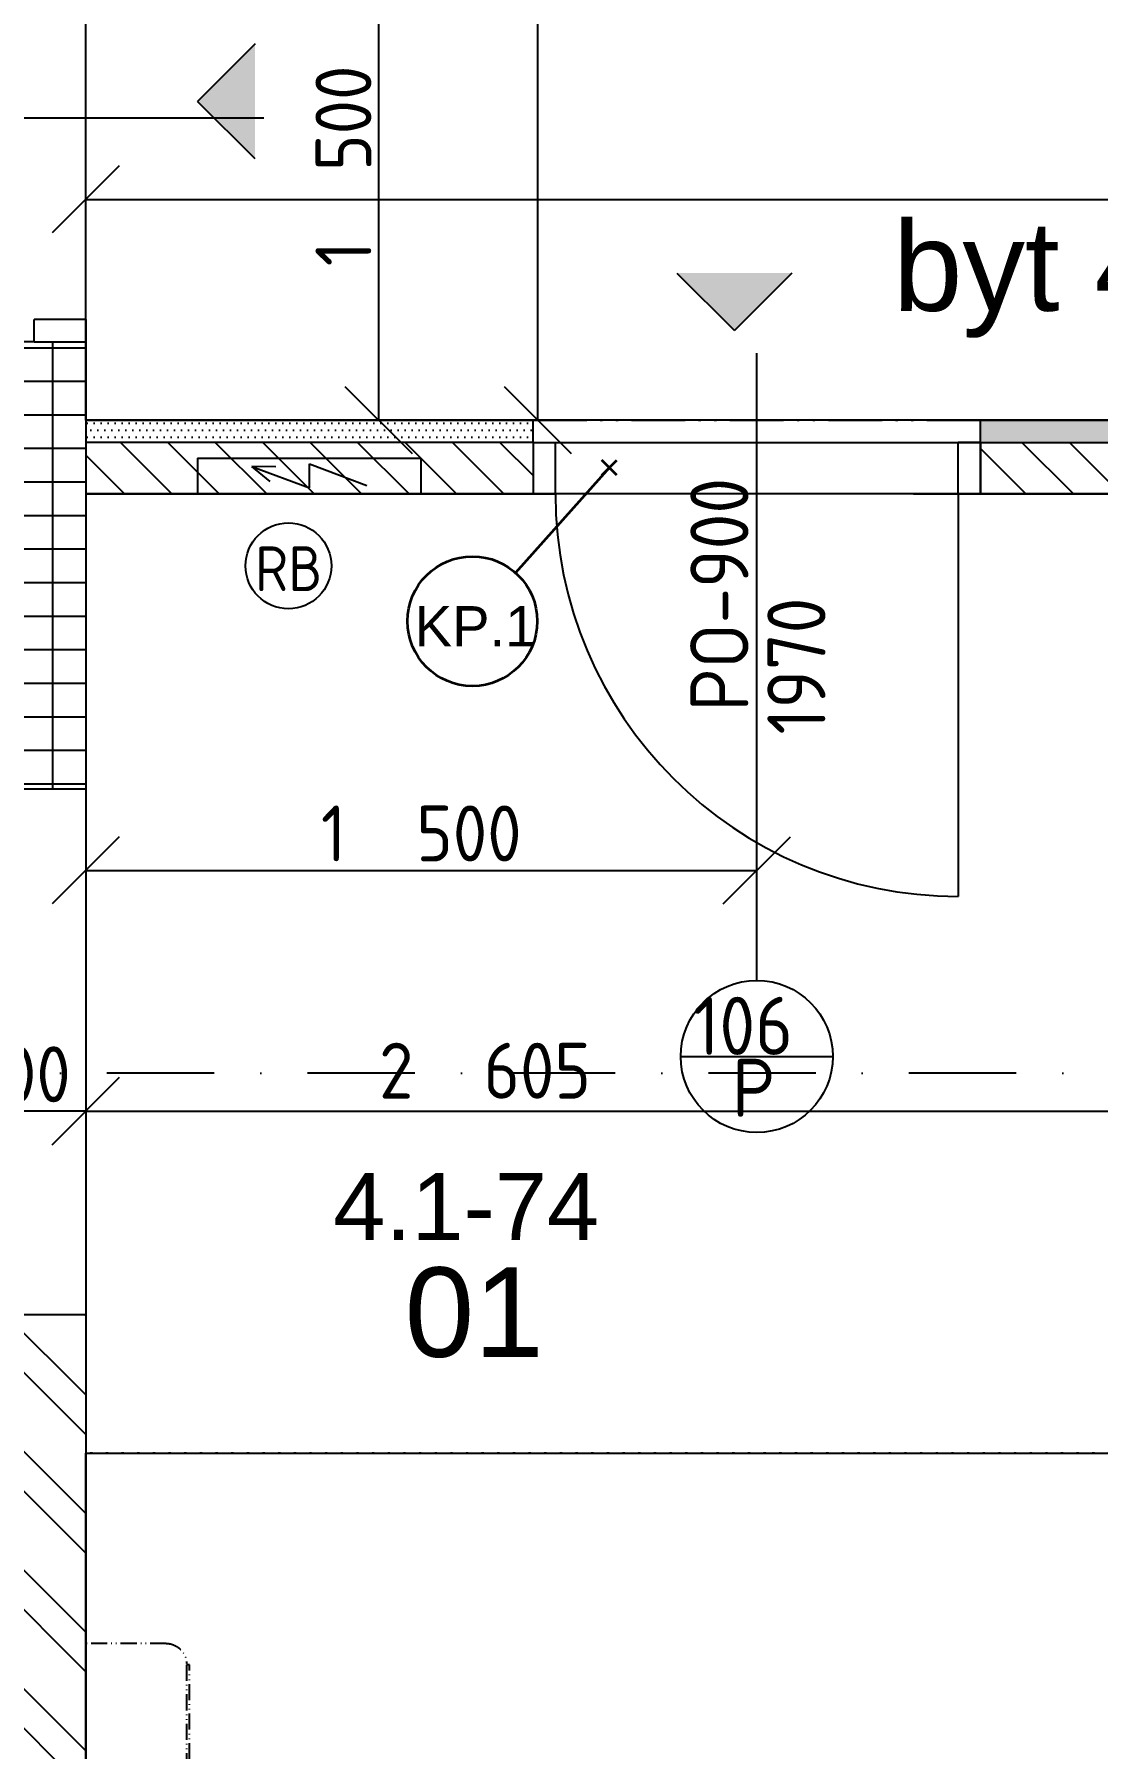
# Model space of a CAD drawing. Extents: x 4511820 to 5180432, y -1526536 to -944957.
# Drawn here: x 5020866 to 5023243, y -1077089 to -1073256 of the extents above; entities that cross this region are included whole.
import ezdxf

# ---------------------------------------------------------------- set-up
doc = ezdxf.new("R2010")
doc.units = 0
doc.header["$MEASUREMENT"] = 0
for name, pattern in [('ACAD_ISO07W100', [3.5, 0.5, -3]), ('ACAD_ISO12W100', [22, 12, -3, 0.5, -3, 0.5, -3]), ('BODKOCIARKOVANA_3', [5.6, 3, -1.3, 0, -1.3])]:
    doc.linetypes.add(name, pattern=pattern)
doc.layers.get('0').update_dxf_attribs({"linetype": 'CONTINUOUS'})
doc.layers.get('Defpoints').update_dxf_attribs({"color": 61, "linetype": 'CONTINUOUS'})
for name, color, linetype in [('DVERE', 45, 'CONTINUOUS'), ('KÓTY', 4, 'CONTINUOUS'), ('MÚRY', 1, 'CONTINUOUS'), ('osi', 253, 'CONTINUOUS'), ('Plochy', 41, 'CONTINUOUS'), ('POPIS', 7, 'CONTINUOUS'), ('TENKÁ', 7, 'CONTINUOUS'), ('ZZ-chladenie', 133, 'CONTINUOUS'), ('ZZ-elektro', 221, 'CONTINUOUS'), ('ŠRAFY', 82, 'CONTINUOUS')]:
    doc.layers.add(name, color=color, linetype=linetype)
doc.layers.add('preklady', color=74, linetype='CONTINUOUS', lineweight=35)
doc.styles.add('ARIAL', font='arial.ttf')
doc.styles.add('Style-Arial', font='arial.ttf')
doc.styles.add('STYLE1', font='isocp.shx')
doc.dimstyles.new('STANDARD-50', dxfattribs={"dimtxt": 125, "dimasz": 150, "dimexe": 10, "dimexo": 200, "dimgap": 20, "dimtad": 1, "dimdsep": 46, "dimlunit": 6, "dimtxsty": 'STYLE1', "dimblk1": 'OBLIQUE', "dimblk2": 'OBLIQUE', "dimsah": 1, "dimcen": 2.5, "dimse1": 1, "dimse2": 1, "dimadec": 0, "dimazin": 0, "dimtfac": 1, "dimtmove": 1, "dimatfit": 3, "dimldrblk": 'OBLIQUE', "dimfxl": 1, "dimtolj": 1, "dimtzin": 0, "dimarcsym": 0})

# ---------------------------------------------------------------- blocks, each defined once
blk = doc.blocks.new('_OBLIQUE')
at = {"color": 0, "linetype": 'ByBlock'}
blk.add_line((-0.5, -0.5), (0.5, 0.5), dxfattribs=at)
blk = doc.blocks.new('*D20552')
at = {"layer": 'Defpoints', "color": 0}
for p in [(5020981, -1072618.2), (5020981, -1074118.2), (5021635.5, -1074118.2)]:
    blk.add_point(p, dxfattribs=at)
at = {"layer": 'KÓTY', "color": 0, "lineweight": -2}
blk.add_line((5021635.5, -1072618.2), (5021635.5, -1074118.2), dxfattribs=at)
at = {"layer": 'KÓTY', "color": 0, "linetype": 'ByBlock', "lineweight": -2, "xscale": 150, "yscale": 150, "zscale": 150}
for p, rotation in [((5021635.5, -1072618.2), 90), ((5021635.5, -1074118.2), 270)]:
    blk.add_blockref('_OBLIQUE', p, dxfattribs=dict(at, rotation=rotation))
at = {"layer": 'KÓTY', "color": 0, "insert": (5021557, -1073550), "char_height": 125, "attachment_point": 5, "rotation": 90, "style": 'STYLE1'}
blk.add_mtext('\\A1;1ﾠ500', dxfattribs=at)
blk = doc.blocks.new('*D20555')
at = {"layer": 'Defpoints', "color": 0}
for p in [(5020981, -1069118.2), (5020981, -1074118.2), (5021991, -1074118.2)]:
    blk.add_point(p, dxfattribs=at)
at = {"layer": 'KÓTY', "color": 0, "lineweight": -2}
blk.add_line((5021991, -1069118.2), (5021991, -1074118.2), dxfattribs=at)
at = {"layer": 'KÓTY', "color": 0, "linetype": 'ByBlock', "lineweight": -2, "xscale": 150, "yscale": 150, "zscale": 150}
for p, rotation in [((5021991, -1069118.2), 90), ((5021991, -1074118.2), 270)]:
    blk.add_blockref('_OBLIQUE', p, dxfattribs=dict(at, rotation=rotation))
at = {"layer": 'KÓTY', "color": 0, "insert": (5021908.5, -1071618.2), "char_height": 125, "attachment_point": 5, "rotation": 90, "style": 'STYLE1'}
blk.add_mtext('\\A1;5ﾠ000', dxfattribs=at)
blk = doc.blocks.new('*D20564')
at = {"layer": 'Defpoints', "color": 0}
for p in [(5028206, -1073625), (5020981, -1074118.2), (5028206, -1074118.2)]:
    blk.add_point(p, dxfattribs=at)
at = {"layer": 'KÓTY', "color": 0, "lineweight": -2, "ltscale": 0.25}
blk.add_line((5020981, -1073625), (5028206, -1073625), dxfattribs=at)
at = {"layer": 'KÓTY', "color": 0, "linetype": 'ByBlock', "lineweight": -2, "xscale": 150, "yscale": 150, "zscale": 150, "rotation": 180}
blk.add_blockref('_OBLIQUE', (5020981, -1073625), dxfattribs=at)
at = {"layer": 'KÓTY', "color": 0, "linetype": 'ByBlock', "lineweight": -2, "xscale": 150, "yscale": 150, "zscale": 150}
blk.add_blockref('_OBLIQUE', (5028206, -1073625), dxfattribs=at)
at = {"layer": 'KÓTY', "color": 0, "insert": (5024593.5, -1073542.5), "char_height": 125, "attachment_point": 5, "style": 'STYLE1'}
blk.add_mtext('\\A1;7ﾠ225', dxfattribs=at)
blk = doc.blocks.new('*D20593')
at = {"layer": 'Defpoints', "color": 0}
for p in [(5023586, -1075663.5), (5020981, -1076428.2), (5023586, -1076428.2)]:
    blk.add_point(p, dxfattribs=at)
at = {"layer": 'KÓTY', "color": 0, "lineweight": -2}
blk.add_line((5020981, -1075663.5), (5023586, -1075663.5), dxfattribs=at)
at = {"layer": 'KÓTY', "color": 0, "linetype": 'ByBlock', "lineweight": -2, "xscale": 150, "yscale": 150, "zscale": 150, "rotation": 180}
blk.add_blockref('_OBLIQUE', (5020981, -1075663.5), dxfattribs=at)
at = {"layer": 'KÓTY', "color": 0, "linetype": 'ByBlock', "lineweight": -2, "xscale": 150, "yscale": 150, "zscale": 150}
blk.add_blockref('_OBLIQUE', (5023586, -1075663.5), dxfattribs=at)
at = {"layer": 'KÓTY', "color": 0, "insert": (5021873.5, -1075573), "char_height": 125, "attachment_point": 5, "style": 'STYLE1'}
blk.add_mtext('\\A1;2ﾠ605', dxfattribs=at)
blk = doc.blocks.new('*D20652')
at = {"layer": 'Defpoints', "color": 0}
for p in [(5020681, -1075663.5), (5020681, -1075663.5), (5020981, -1075663.5)]:
    blk.add_point(p, dxfattribs=at)
at = {"layer": 'KÓTY', "color": 0, "lineweight": -2}
blk.add_line((5020981, -1075663.5), (5020681, -1075663.5), dxfattribs=at)
at = {"layer": 'KÓTY', "color": 0, "linetype": 'ByBlock', "lineweight": -2, "xscale": 150, "yscale": 150, "zscale": 150, "rotation": 180}
blk.add_blockref('_OBLIQUE', (5020681, -1075663.5), dxfattribs=at)
at = {"layer": 'KÓTY', "color": 0, "linetype": 'ByBlock', "lineweight": -2, "xscale": 150, "yscale": 150, "zscale": 150}
blk.add_blockref('_OBLIQUE', (5020981, -1075663.5), dxfattribs=at)
at = {"layer": 'KÓTY', "color": 0, "insert": (5020831, -1075581), "char_height": 125, "attachment_point": 5, "style": 'STYLE1'}
blk.add_mtext('\\A1;300', dxfattribs=at)
blk = doc.blocks.new('chlad2')
at = {"layer": 'ZZ-chladenie', "linetype": 'ACAD_ISO12W100', "ltscale": 3}
for p, q in [((5102412.5, -1105747.3), (5102592.5, -1105747.3)), ((5102412.5, -1106448.4), (5102592.5, -1106448.4))]:
    blk.add_line(p, q, dxfattribs=at)
blk.add_lwpolyline([(5102367.5, -1106402), (5102360.8, -1106402), (5102360.8, -1105794.8), (5102367.5, -1105794.8)], close=True, dxfattribs=at)
for centre, start, end in [((5102412.5, -1105792.3), 90, 180), ((5102412.5, -1106403.4), 180, 270)]:
    blk.add_arc(centre, 45, start, end, dxfattribs=at)
blk = doc.blocks.new('*D31597')
at = {"layer": 'Defpoints', "color": 0}
for p in [(5022481, -1075125), (5022481, -1075371.2), (5020981, -1075528.2)]:
    blk.add_point(p, dxfattribs=at)
at = {"layer": 'KÓTY', "color": 0, "lineweight": -2}
blk.add_line((5020981, -1075125), (5022481, -1075125), dxfattribs=at)
at = {"layer": 'KÓTY', "color": 0, "linetype": 'ByBlock', "lineweight": -2, "xscale": 150, "yscale": 150, "zscale": 150, "rotation": 180}
blk.add_blockref('_OBLIQUE', (5020981, -1075125), dxfattribs=at)
at = {"layer": 'KÓTY', "color": 0, "linetype": 'ByBlock', "lineweight": -2, "xscale": 150, "yscale": 150, "zscale": 150}
blk.add_blockref('_OBLIQUE', (5022481, -1075125), dxfattribs=at)
at = {"layer": 'KÓTY', "color": 0, "insert": (5021731, -1075042.5), "char_height": 125, "attachment_point": 5, "style": 'STYLE1'}
blk.add_mtext('\\A1;1ﾠ500', dxfattribs=at)

msp = doc.modelspace()

# ---------------------------------------------------------------- hatches: boundary and pattern name
at = {"layer": 'TENKÁ'}
h = msp.add_hatch(color=256, dxfattribs=at)
h.dxf.hatch_style = 1
h.paths.add_polyline_path([(5021359.41, -1073534.082), (5021359.41, -1073277.262), (5021231, -1073405.672)])
h = msp.add_hatch(color=256, dxfattribs=at)
h.dxf.hatch_style = 1
h.paths.add_polyline_path([(5022302.59, -1073789.762), (5022559.41, -1073789.762), (5022431, -1073918.172)])
at = {"layer": 'ŠRAFY', "ltscale": 0.25}
h = msp.add_hatch(dxfattribs=at)
h.set_pattern_fill('ANSI37', color=256, scale=600, angle=45)
h.set_pattern_definition([(90, (-3429042.49, 739093.5), (-75, 1e-14), []), (180, (-3429042.49, 739093.5), (-1e-14, -75), [])])
h.paths.add_polyline_path([(5020866, -1073943.172), (5020681, -1073943.172), (5020681, -1074118.172), (5020681, -1074168.172), (5020681, -1074283.172), (5020681, -1074938.172), (5020681, -1074943.172), (5020981, -1074943.172), (5020981, -1074938.172), (5020981, -1074348.172), (5020981, -1074283.172), (5020981, -1074168.172), (5020981, -1074118.172), (5020981, -1073943.172)])
at = {"layer": 'ŠRAFY'}
h = msp.add_hatch(dxfattribs=at)
h.set_pattern_fill('DOTS', color=256, scale=250)
h.paths.add_polyline_path([(5020981, -1074168.172), (5021981, -1074168.172), (5021981, -1074118.172), (5020981, -1074118.172)])
h = msp.add_hatch(dxfattribs=at)
h.set_pattern_fill('DOTS', color=256, scale=250)
h.paths.add_polyline_path([(5027321, -1074178.172), (5027621, -1074178.172), (5027621, -1074168.172), (5028256, -1074168.172), (5028206, -1074118.172), (5027621, -1074118.172), (5027321, -1074118.172), (5022981, -1074118.172), (5022981, -1074168.172), (5027321, -1074168.172)])
at = {"layer": 'ŠRAFY', "ltscale": 0.25}
h = msp.add_hatch(dxfattribs=at)
h.set_pattern_fill('ANSI31', color=256, scale=600, angle=90, style=0)
h.set_pattern_definition([(135, (-3027222.4, 552769.84), (-53.0330086, -53.0330086), [])])
h.paths.add_polyline_path([(5020981, -1074283.172), (5021981, -1074283.172), (5021981, -1074168.172), (5020981, -1074168.172)])
h = msp.add_hatch(dxfattribs=at)
h.set_pattern_fill('ANSI31', color=256, scale=600, angle=90, style=0)
h.set_pattern_definition([(135, (-3027222.4, 552769.84), (-53.0330086, -53.0330086), [])])
h.paths.add_polyline_path([(5023701, -1074283.172), (5024101, -1074283.172), (5024276, -1074283.172), (5024676, -1074283.172), (5024791, -1074283.172), (5027321, -1074283.172), (5027321, -1074178.172), (5027321, -1074168.172), (5022981, -1074168.172), (5022981, -1074283.172), (5023586, -1074283.172)])
h.paths.add_polyline_path([(5026175.5, -1074426.25), (5026175.5, -1074188.75), (5026425.5, -1074188.75), (5026425.5, -1074426.25)], flags=9)
h.paths.add_polyline_path([(5023757.5, -1074426.25), (5023757.5, -1074188.75), (5024007.5, -1074188.75), (5024007.5, -1074426.25)], flags=9)
at = {"layer": 'ŠRAFY'}
h = msp.add_hatch(dxfattribs=at)
h.set_pattern_fill('ANSI32', color=256, scale=500, angle=90)
h.set_pattern_definition([(135, (515810.9, 44482.1), (-132.5825215, -132.5825215), []), (135, (515810.9, 44570.48), (-132.5825215, -132.5825215), [])])
h.paths.add_polyline_path([(5020681, -1076118.172), (5020681, -1076233.172), (5020681, -1080868.172), (5020981, -1080868.172), (5020981, -1076118.172)])
h.paths.add_polyline_path([(5020687.201, -1079922.98), (5020974.799, -1079922.98), (5020974.799, -1080172.98), (5020687.201, -1080172.98)], flags=24)

# ---------------------------------------------------------------- linework, layer by layer
at = {"layer": 'DVERE'}
for p, q in [((5020981, -1073893.172), (5020981, -1072993.172)), ((5022031, -1074168.172), (5022931, -1074168.172)), ((5022931, -1074283.172), (5022031, -1074283.172)), ((5022931, -1074283.172), (5022931, -1075183.172))]:
    msp.add_line(p, q, dxfattribs=at)
at = {"layer": 'DVERE', "ltscale": 0.25}
for p, q in [((5021378.828, -1073443.172), (5019976.172, -1073443.172)), ((5022481, -1075371.172), (5022481, -1073968.516)), ((5022311, -1075541.172), (5022651, -1075541.172))]:
    msp.add_line(p, q, dxfattribs=at)
msp.add_circle((5022481, -1075541.172), 170, dxfattribs=at)
at = {"layer": 'DVERE'}
msp.add_arc((5022931, -1074283.172), 900, 180, 270, dxfattribs=at)
at = {"layer": 'MÚRY'}
for p, q in [((5020866, -1073943.172), (5020866, -1073893.172)), ((5020981, -1073893.172), (5020866, -1073893.172)), ((5020981, -1073893.172), (5020981, -1074118.172)), ((5020866, -1073943.172), (5020681, -1073943.172)), ((5020981, -1074118.172), (5021981, -1074118.172)), ((5021981, -1074168.172), (5021981, -1074118.172)), ((5022881, -1074118.172), (5028206, -1074118.172)), ((5022981, -1074168.172), (5022981, -1074118.172)), ((5021981, -1074168.172), (5022031, -1074168.172)), ((5022031, -1074283.172), (5022031, -1074168.172)), ((5022931, -1074283.172), (5022931, -1074168.172)), ((5022981, -1074168.172), (5022931, -1074168.172)), ((5020981, -1074283.172), (5020981, -1074943.172)), ((5020981, -1074283.172), (5022031, -1074283.172)), ((5022831, -1074283.172), (5023586, -1074283.172)), ((5020981, -1074348.172), (5020981, -1074943.172)), ((5020981, -1074943.172), (5020681, -1074943.172)), ((5020981, -1076118.172), (5020981, -1080868.172))]:
    msp.add_line(p, q, dxfattribs=at)
at = {"layer": 'MÚRY', "ltscale": 0.25}
msp.add_line((5019181, -1076118.172), (5020981, -1076118.172), dxfattribs=at)
at = {"layer": 'osi', "linetype": 'BODKOCIARKOVANA_3', "ltscale": 80}
msp.add_line((5041881, -1075578.172), (4978211, -1075578.172), dxfattribs=at)
at = {"layer": 'Plochy'}
for points in [[(5025641, -1071068.172), (5028206, -1071068.172), (5028206, -1074118.172), (5020981, -1074118.172), (5020981, -1072618.172), (5021281, -1072618.172), (5021281, -1071618.172), (5020981, -1071618.172), (5020981, -1069118.172), (5022891, -1069118.172), (5022891, -1072368.172), (5023141, -1072368.172), (5023141, -1072178.172), (5025441, -1072178.172), (5025441, -1072368.172), (5025641, -1072368.172)], [(5023586, -1074283.172), (5020981, -1074283.172), (5020981, -1076428.172), (5023586, -1076428.172)], [(5020981, -1080728.172), (5020981, -1076428.172), (5026321, -1076428.172), (5026321, -1078078.172), (5027321, -1078078.172), (5027321, -1078303.172), (5027621, -1078303.172), (5027621, -1077568.172), (5030676, -1077568.172), (5030676, -1080803.172), (5027621, -1080803.172), (5027621, -1080668.172), (5027321, -1080668.172), (5027321, -1080728.172)]]:
    msp.add_lwpolyline(points, close=True, dxfattribs=at)
at = {"layer": 'preklady'}
for p, q in [((5022151.5, -1074224.5), (5021941.756, -1074459.781)), ((5022134.882, -1074241.116), (5022168.116, -1074207.882)), ((5022168.117, -1074241.117), (5022134.883, -1074207.883))]:
    msp.add_line(p, q, dxfattribs=at)
at = {"layer": 'preklady', "ltscale": 0.25}
msp.add_circle((5021845.267, -1074568.017), 145, dxfattribs=at)
at = {"layer": 'TENKÁ'}
for p, q in [((5021359.41, -1073277.262), (5021231, -1073405.672)), ((5021359.41, -1073534.082), (5021231, -1073405.672)), ((5022302.59, -1073789.762), (5022431, -1073918.172)), ((5022559.41, -1073789.762), (5022431, -1073918.172)), ((5020866, -1073943.172), (5020981, -1073943.172)), ((5020981, -1074118.172), (5020981, -1074283.172)), ((5021981, -1074168.172), (5020981, -1074168.172)), ((5021981, -1074168.172), (5021981, -1074283.172)), ((5022881, -1074168.172), (5027321, -1074168.172)), ((5022981, -1074283.172), (5022981, -1074168.172))]:
    msp.add_line(p, q, dxfattribs=at)
at = {"layer": 'TENKÁ', "linetype": 'ACAD_ISO12W100', "ltscale": 10}
for p, q in [((5021981, -1074118.172), (5022981, -1074118.172)), ((5020981, -1074938.172), (5020981, -1076118.172))]:
    msp.add_line(p, q, dxfattribs=at)
at = {"layer": 'TENKÁ', "ltscale": 0.25}
msp.add_line((5022981, -1074168.172), (5022981, -1074283.172), dxfattribs=at)
at = {"layer": 'TENKÁ', "linetype": 'ACAD_ISO07W100', "ltscale": 10}
msp.add_line((5023586, -1076428.172), (5020981, -1076428.172), dxfattribs=at)
at = {"layer": 'ZZ-elektro'}
for p, q in [((5021231, -1074203.172), (5021231, -1074283.172)), ((5021231, -1074203.172), (5021731, -1074203.172)), ((5021352.507, -1074221.77), (5021481, -1074270.055)), ((5021405.813, -1074223.094), (5021352.507, -1074221.77)), ((5021393.493, -1074255.88), (5021352.507, -1074221.77)), ((5021481, -1074270.055), (5021481, -1074216.341)), ((5021481, -1074216.341), (5021609.493, -1074264.625)), ((5021731, -1074283.172), (5021731, -1074203.172))]:
    msp.add_line(p, q, dxfattribs=at)
msp.add_circle((5021434.061, -1074444.239), 96, dxfattribs=at)

# ---------------------------------------------------------------- block references
at = {"layer": 'ZZ-chladenie', "xscale": -1, "rotation": 359.9999999999999}
msp.add_blockref('chlad2', (10123573.5, 28893.749), dxfattribs=at)

# ---------------------------------------------------------------- texts
at = {"layer": 'DVERE', "style": 'STYLE1'}
for s, p in [('106', (5022338.97, -1075537.672)), ('P', (5022425.97, -1075676.309))]:
    msp.add_text(s, height=130, dxfattribs=at).set_placement(p)
at = {"layer": 'POPIS', "color": 132, "ltscale": 0.25, "style": 'Style-Arial'}
msp.add_text('byt 4-2', height=200, dxfattribs=at).set_placement((5022785.34, -1073874.069))
at = {"layer": 'POPIS', "lineweight": 40, "ltscale": 0.25, "style": 'ARIAL'}
for s, height, p in [('4.1-74', 150, (5021534.269, -1075951.751)), ('01', 200, (5021693.811, -1076212.751))]:
    msp.add_text(s, height=height, dxfattribs=at).set_placement(p)
at = {"layer": 'preklady', "linetype": 'Continuous', "lineweight": 20, "style": 'ARIAL'}
msp.add_text('KP.1', height=90, dxfattribs=at).set_placement((5021716.003, -1074624.274))
at = {"layer": 'TENKÁ', "linetype": 'Continuous', "style": 'STYLE1'}
for s, p in [('PO-900', (5022462.417, -1074769.587)), ('1970', (5022634.524, -1074821.361))]:
    msp.add_text(s, height=130, rotation=90, dxfattribs=at).set_placement(p)
at = {"layer": 'ZZ-elektro', "style": 'STYLE1'}
msp.add_text('RB', height=100, dxfattribs=at).set_placement((5021359.433, -1074500.438))

# ---------------------------------------------------------------- dimensions: what is measured, and where the dimension line sits
at = {"layer": 'KÓTY'}
dim = msp.add_linear_dim(base=(5021991, -1074118.172), p1=(5020981, -1069118.172), p2=(5020981, -1074118.172), angle=90, dimstyle='STANDARD-50', dxfattribs=at)
dim.commit()
dim.dimension.update_dxf_attribs({"geometry": '*D20555', "text_midpoint": (5021908.457, -1071618.172)})
dim = msp.add_linear_dim(base=(5021635.5, -1074118.172), p1=(5020981, -1072618.172), p2=(5020981, -1074118.172), angle=90, dimstyle='STANDARD-50', dxfattribs=at)
dim.commit()
dim.dimension.update_dxf_attribs({"geometry": '*D20552', "text_midpoint": (5021639.5, -1073550), "dimtype": 160})
at = {"layer": 'KÓTY', "ltscale": 0.25}
dim = msp.add_linear_dim(base=(5028206, -1073625), p1=(5020981, -1074118.172), p2=(5028206, -1074118.172), dimstyle='STANDARD-50', dxfattribs=at)
dim.commit()
dim.dimension.update_dxf_attribs({"geometry": '*D20564', "text_midpoint": (5024593.5, -1073542.457)})
at = {"layer": 'KÓTY'}
dim = msp.add_linear_dim(base=(5022481, -1075125), p1=(5020981, -1075528.172), p2=(5022481, -1075371.172), dimstyle='STANDARD-50', override={"dimtxsty": 'STYLE1', "dimldrblk": 'OBLIQUE'}, dxfattribs=at)
dim.commit()
dim.dimension.update_dxf_attribs({"geometry": '*D31597', "text_midpoint": (5021731, -1075042.457)})
dim = msp.add_linear_dim(base=(5023586, -1075663.5), p1=(5020981, -1076428.172), p2=(5023586, -1076428.172), dimstyle='STANDARD-50', dxfattribs=at)
dim.commit()
dim.dimension.update_dxf_attribs({"geometry": '*D20593', "text_midpoint": (5021873.5, -1075655.5), "dimtype": 160})
dim = msp.add_linear_dim(base=(5020681, -1075663.5), p1=(5020981, -1075663.5), p2=(5020681, -1075663.5), dimstyle='STANDARD-50', dxfattribs=at)
dim.commit()
dim.dimension.update_dxf_attribs({"geometry": '*D20652', "text_midpoint": (5020831, -1075581)})

doc.saveas('drawing.dxf')
